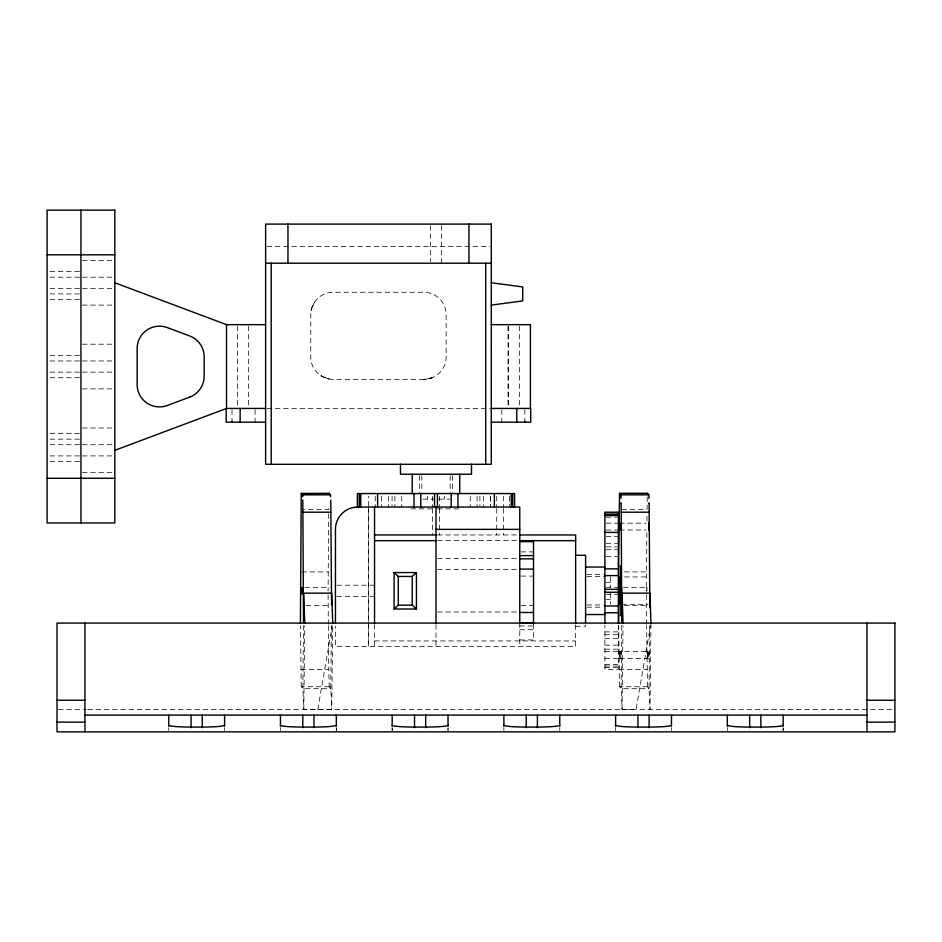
<?xml version="1.0" encoding="UTF-8"?>
<svg xmlns="http://www.w3.org/2000/svg" width="942" height="942" viewBox="0 0 942 942"><rect width="100%" height="100%" fill="white"/><g stroke="black" fill="none" stroke-linecap="round" stroke-linejoin="round"><path stroke-width="0.71" stroke-dasharray="4.71 3.53" d="M368.369 507.032L368.369 646.624L368.369 496.257M646.966 591.14L646.918 587.431L646.848 591.14M303.465 625.488L302.853 688.696L303.819 709.503L331.749 709.514L332.679 623.086M328.723 513.802L328.087 591.199M331.396 625.476L330.783 688.696L331.749 709.514M621.755 625.488L621.143 688.696L622.097 709.503L636.062 709.514L650.486 625.782M646.824 532.677L646.377 591.199M646.942 521.056L647.013 513.802M649.674 625.476L649.062 688.696L650.027 709.514L650.957 623.086M303.819 709.503L304.713 625.782M328.77 508.598L328.77 509.445L302.311 509.445M622.097 709.503L622.992 625.782M647.272 496.94L647.048 509.445L620.59 509.445M619.671 654.596L619.624 651.558L648.767 651.558L648.791 658.364L648.72 655.102M619.601 651.57L619.636 658.222L619.553 655.208M619.624 658.399L648.767 658.423M647.543 651.546L647.554 658.399M317.784 709.514L332.208 625.782M267.081 246.451L489.816 246.451M82.425 260.416L114.806 260.416M50.044 271.579L80.953 271.579M50.044 277.172L80.953 277.172M82.425 277.172L113.334 277.172M50.044 288.346L80.953 288.346M82.425 288.346L114.806 288.346M50.044 293.928L80.953 293.928M50.044 299.509L80.953 299.509M82.425 305.102L114.806 305.102M82.425 344.195L114.806 344.195M50.044 355.37L80.953 355.37M50.044 360.963L80.953 360.963M82.425 360.963L114.806 360.963M50.044 372.125L80.953 372.125M82.425 372.125L114.806 372.125M50.044 377.718L80.953 377.718M82.425 388.881L114.806 388.881M267.081 408.439L489.816 408.439M82.425 427.986L114.806 427.986M50.044 433.579L80.953 433.579M50.044 439.16L80.953 439.16M50.044 444.742L80.953 444.742M82.425 444.742L114.806 444.742M50.044 455.916L80.953 455.916M82.425 455.916L114.806 455.916M50.044 461.498L80.953 461.498M82.425 472.672L114.806 472.672M422.711 499.119L433.65 499.119M438.878 499.119L450.076 499.119M410.959 508.868L435.993 508.868M437.418 508.868L461.015 508.868M606.248 517.193L617.022 517.193M606.248 523.175L618.364 523.175M619.565 523.163L646.024 523.163M606.248 530.028L618.364 530.028M619.577 530.028L646.035 530.028M437.453 534.962L518.394 534.962M606.248 536.434L618.364 536.434M437.665 540.649L518.394 540.649M606.248 543.275L618.364 543.275M606.248 546.89L617.022 546.89M606.248 549.681L618.364 549.681M521.15 551.882L533.513 551.882M606.248 556.534L618.364 556.534M437.453 558.394L519.772 558.394M437.453 569.569L519.772 569.569M301.699 571.9L328.157 571.9M624.393 571.9L646.447 571.9M586.972 574.396L603.728 574.396M521.15 576.068L533.513 576.068M586.96 576.61L604.905 576.61M624.617 576.94L648.131 576.94M606.295 582.297L610.451 582.297M336.895 585.206L374.539 585.206M304.867 587.325L329.853 587.325M606.248 587.325L618.364 587.325M623.38 587.325L647.896 587.325M606.248 594.261L618.364 594.261M336.895 596.38L374.539 596.38M606.295 599.289L610.451 599.289M621.685 604.646L648.143 604.646M586.96 604.976L603.528 604.976M306.115 605.412L328.157 605.4M624.393 605.412L646.447 605.4M521.15 605.506L533.513 605.506M586.972 607.19L602.338 607.19M437.453 612.017L518.3 612.017M519.772 625.983L533.513 625.983M575.633 626.3L585.583 626.3L585.583 624.935M519.772 629.703L533.513 629.703M604.905 631.905L618.364 631.905M604.905 634.696L618.364 634.696M604.905 638.311L618.364 638.311M519.772 639.948L533.513 639.948L533.513 622.721M374.539 640.937L575.633 640.937M604.905 645.152L618.364 645.152M604.905 649.179L618.364 649.179M604.905 651.558L618.364 651.558M604.905 658.411L618.364 658.411M604.905 664.393L618.364 664.393M604.905 666.041L618.364 666.041M604.905 667.501L618.364 667.501M300.839 669.397L328.77 669.385L329.205 686.612M619.118 669.397L647.048 669.385M58.486 709.514L86.323 709.514M87.783 709.514L891.956 709.514M647.484 686.588L646.636 625.759M619.565 686.588L618.706 625.771M301.275 686.588L300.427 625.771M648.779 651.546L648.838 654.702M647.554 651.558L647.601 654.596M647.531 658.399L647.484 655.208M646.624 624.311L646.377 594.59M328.334 624.311L328.099 594.59M328.358 625.759L328.77 669.385M727.33 727.671L727.33 730.521M671.469 727.671L671.469 730.521M618.364 625.217L618.364 669.373L604.905 669.373L604.905 625.217M615.609 727.671L615.609 730.521M610.451 576.704L610.451 587.902M610.451 593.13L610.451 604.069M575.633 624.935L575.633 646.601L335.446 646.624L335.446 626.289M559.748 727.671L559.748 730.521M524.882 409.805L524.882 420.803M519.772 622.721L519.772 646.624M519.513 326.12L519.513 408.439M509.587 496.257L509.587 505.677M508.339 326.12L508.339 408.439M508.044 326.12L508.044 406.968M503.888 727.671L503.888 730.521M503.605 496.257L503.605 507.032M503.605 508.492L503.605 534.962M501.839 409.805L501.839 422.181M496.752 496.257L496.752 507.032M496.752 508.492L496.752 534.962M483.505 496.257L483.505 507.032M479.89 496.257L479.89 505.677M477.099 496.257L477.099 507.032M470.246 496.257L470.246 507.032M452.384 475.639L452.384 492.395M450.17 475.616L450.17 493.561M444.483 496.34L444.483 499.119M441.574 225.55L441.574 263.207M439.455 496.257L439.455 507.032M439.455 508.492L439.455 534.962M435.993 624.593L435.993 646.624M432.519 496.257L432.519 507.032M432.519 508.492L432.519 534.962M430.4 225.55L430.4 261.758M427.491 496.34L427.491 499.119M421.804 475.616L421.804 492.183M419.59 475.639L419.59 492.395M401.728 496.257L401.728 507.032M394.875 496.257L394.875 507.032M392.084 496.257L392.084 505.677M388.469 496.257L388.469 507.032M381.628 496.257L381.628 507.032M375.222 496.257L375.222 507.032M374.539 624.593L374.539 646.624M280.457 727.671L280.457 730.521M255.07 409.805L255.07 422.181M248.57 326.12L248.57 408.439M237.396 326.12L237.396 408.439M232.015 409.805L232.015 420.803M224.596 727.671L224.596 730.521M168.736 727.671L168.736 730.521M336.318 727.671L336.318 730.462L336.318 727.671M392.178 727.671L392.178 730.462L392.178 727.671M448.027 727.671L448.027 730.462L448.027 727.671M490.358 496.257L490.358 507.032L490.358 496.257M620.79 654.761C620.896 667.124 620.872 643.692 620.79 654.761M783.179 727.671L783.179 730.462L783.179 727.671M312.32 306.374L311.131 310.53L314.392 302.37L312.32 306.374M432.037 377.824L423.806 379.39L333.091 379.39A22.349 22.349 0 0 1 310.754 357.042L310.754 314.593A22.349 22.349 0 0 1 333.091 292.255L423.806 292.255A22.349 22.349 0 0 1 446.155 314.593L446.155 357.042A22.349 22.349 0 0 1 423.806 379.39L432.037 377.824M329.253 686.753L301.322 686.765L302.853 688.696L330.783 688.696L329.253 686.753M647.531 686.753L619.601 686.765L621.143 688.696L649.062 688.696L647.531 686.753M329.029 379.014L320.869 375.752L329.029 379.014"/><path stroke-width="1.41" d="M301.864 590.787L301.911 587.372L301.97 588.597M514.567 507.032L514.567 493.561L357.407 493.561L357.407 507.032L519.772 507.032L519.772 623.486M620.86 526.719L620.813 529.899L620.743 526.825M621.379 590.964C621.543 600.03 621.331 581.379 621.496 590.446M619.624 526.99C619.495 536.186 619.495 516.946 619.624 526.319M301.982 591.47L301.946 594.049L301.982 590.622M303.501 622.544L302.818 499.955M331.596 604.905L330.748 500.096M618.576 566.095L619.542 493.431M621.779 622.544L621.19 503.617M649.85 607.837L649.12 503.793M329.088 494.479L329.182 493.431M647.378 494.479L647.472 493.431M648.744 529.981L648.72 523.163M301.322 493.302L302.535 494.833L330.465 494.833L329.253 493.302L301.252 493.455L300.404 622.862M394.097 572.571L398.278 576.445L412.243 576.445L416.435 572.571L416.435 609.015L394.097 609.015L394.097 572.571L416.435 572.571M394.097 609.015L398.278 605.141L412.243 605.141L416.435 609.015M114.806 450.335L226.516 408.439L226.516 324.649L114.806 282.753M491.288 305.102L522.739 300.91L522.739 286.945L491.288 282.753M47.1 254.823L114.806 254.823M265.62 263.207L491.288 263.207M226.516 324.649L265.62 324.649M491.288 324.649L530.393 324.649L530.393 408.439M265.62 408.439L226.186 408.439L226.186 422.181L265.62 422.181M491.288 408.439L530.723 408.439L530.723 422.181L491.288 422.181M47.1 478.265L114.806 478.265M303.018 512.201L330.948 512.189M621.296 512.201L649.226 512.189M604.905 514.085L618.364 514.085M604.905 515.545L618.364 515.545M435.993 529.369L519.772 529.369M604.905 532.407L618.364 532.407M374.539 534.962L436.193 534.962M519.854 534.962L575.633 534.962L575.633 623.486M374.539 540.649L436.193 540.649M519.854 540.649L575.633 540.649M519.772 541.638L533.513 541.638L533.513 623.804M575.633 555.285L585.583 555.285L585.583 622.332M519.772 555.603L533.513 555.603M519.772 558.865L533.513 558.865M585.583 567.049L604.905 567.049M604.905 568.838L618.364 568.838M519.772 569.098L533.513 569.098M604.905 575.586L618.364 575.586M604.905 589.339L618.364 589.339M604.905 592.247L618.364 592.247M604.905 606L618.364 606M519.772 612.488L533.513 612.488M604.905 612.747L618.364 612.747M585.583 614.537L604.905 614.537M519.772 622.721L533.513 622.721M57.026 700.247L84.945 700.247M866.97 700.247L894.9 700.247M84.945 715.108L866.97 715.108M57.026 722.125L84.945 722.125M866.97 722.125L894.9 722.125M648.791 494.974L648.979 498.4M620.86 494.986L621.049 498.283M330.501 494.974L330.63 496.752M302.57 494.986L302.712 496.752M648.732 523.163L648.791 526.201M648.72 530.005L648.673 526.825M650.957 623.086L649.992 593.142L622.061 593.142L623.027 623.086M332.679 623.086L331.714 593.142L303.783 593.142L304.749 623.086M649.109 503.44L649.097 502.745M621.178 503.44L621.167 502.757M620.401 583.675L620.189 576.951L620.201 604.634L620.413 584.876M618.611 615.585L618.682 622.862M620.86 526.201L620.813 523.269L620.86 526.378M866.97 623.086L866.97 731.863M783.179 715.108L783.179 726.27M760.842 715.108L760.842 727.671M749.667 715.108L749.667 727.671M727.33 715.108L727.33 726.27M671.469 715.108L671.469 726.27M649.12 715.108L649.12 727.671M637.946 715.108L637.946 727.671M620.213 565.765L620.213 615.821M618.364 622.992L618.364 512.212L604.905 512.212L604.905 622.992M615.609 715.108L615.609 726.27M559.748 715.108L559.748 726.27M537.399 715.108L537.399 727.671M526.237 715.108L526.237 727.671M524.882 421.321L524.882 422.181M516.758 408.439L516.758 422.181M512.695 493.561L512.695 507.032M511.247 493.561L511.247 507.032M503.888 715.108L503.888 726.27M494.373 493.561L494.373 507.032M485.707 263.207L485.707 464.3M471.495 464.3L471.495 474.238L400.48 474.238L400.48 464.3M468.939 224.102L468.939 263.207M459.731 474.238L459.731 493.561M457.942 493.561L457.942 507.032M451.194 493.561L451.194 507.032M448.027 715.108L448.027 726.27M437.441 493.561L437.441 507.032M435.993 507.032L435.993 623.18M434.533 493.561L434.533 507.032M425.69 715.108L425.69 727.671M420.78 493.561L420.78 507.032M414.515 715.108L414.515 727.671M414.033 493.561L414.033 507.032M412.243 474.238L412.243 493.561M412.243 576.445L412.243 605.141M398.278 576.445L398.278 605.141M392.178 715.108L392.178 726.27M377.601 493.561L377.601 507.032M374.539 507.032L374.539 623.486M360.739 493.561L360.739 507.032M359.279 493.561L359.279 507.032M336.318 715.108L336.318 726.27M335.446 622.827L335.446 529.369A22.349 22.349 0 0 1 357.783 507.032M313.969 715.108L313.969 727.671M302.794 715.108L302.794 727.671M287.958 224.102L287.958 263.207M280.457 715.108L280.457 726.27M271.202 263.207L271.202 464.3M240.151 408.439L240.151 422.181M232.015 421.321L232.015 422.181M224.596 715.108L224.596 726.27M202.259 715.108L202.259 727.671M191.085 715.108L191.085 727.671M168.736 715.108L168.736 726.27M84.945 623.086L84.945 731.863M80.953 210.137L80.953 522.951M727.354 725.163A22.384 1.908 0 0 0 749.667 727.071L760.842 727.071A22.384 1.908 0 0 0 783.155 725.163M615.632 725.163A22.384 1.908 0 0 0 637.946 727.071L649.12 727.071A22.384 1.908 0 0 0 671.434 725.163M168.771 725.163A22.384 1.908 0 0 0 191.085 727.071L202.259 727.071A22.384 1.908 0 0 0 224.573 725.163M280.481 725.163A22.384 1.908 0 0 0 302.794 727.071L313.969 727.071A22.384 1.908 0 0 0 336.282 725.163M503.923 725.163A22.384 1.908 0 0 0 526.237 727.071L537.399 727.071A22.384 1.908 0 0 0 559.725 725.163M392.202 725.163A22.384 1.908 0 0 0 414.515 727.071L425.69 727.071A22.384 1.908 0 0 0 448.003 725.163M189.672 397.112L167.335 405.496A22.349 22.349 0 0 1 137.143 384.572L137.143 348.516A22.349 22.349 0 0 1 167.335 327.592L189.672 335.964A22.349 22.349 0 0 1 204.179 356.888L204.179 376.199A22.349 22.349 0 0 1 189.672 397.112M114.806 210.137L47.1 210.137L47.1 522.951L114.806 522.951L114.806 210.137M491.288 224.102L265.62 224.102L265.62 464.3L491.265 464.3L491.288 224.102M647.531 493.302L619.601 493.302L620.813 494.833L648.744 494.833L647.531 493.302M894.9 623.086L57.026 623.086L57.026 731.863L894.9 731.863L894.9 623.086"/></g></svg>
